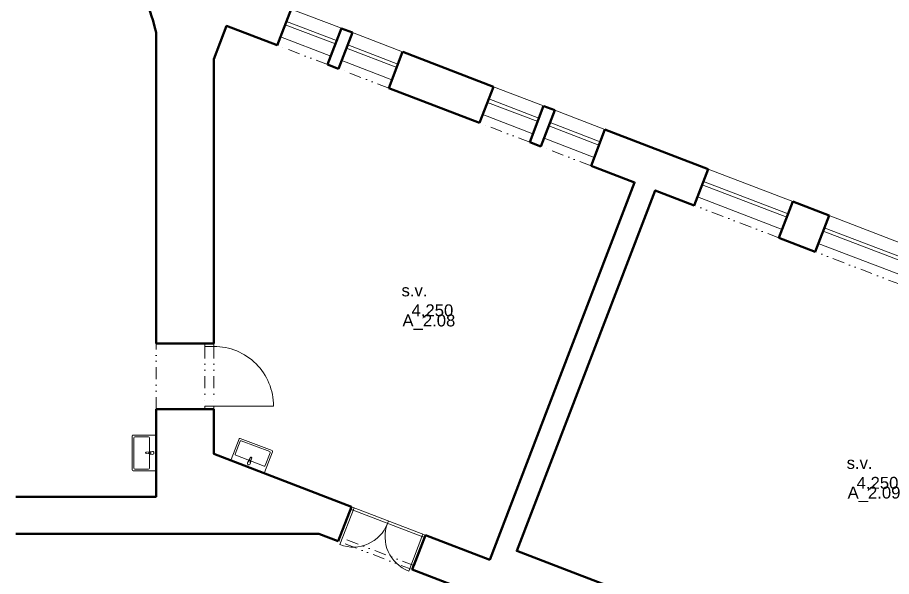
# Model space of a CAD drawing. Header units: millimetres. Extents: x 89194 to 559352, y -753138 to -204019.
# Drawn here: x 331837 to 346479, y -477245 to -467880 of the extents above; entities that cross this region are included whole.
import ezdxf

# ---------------------------------------------------------------- set-up
doc = ezdxf.new("R2010")
doc.units = ezdxf.units.MM
doc.header["$LTSCALE"] = 400
doc.linetypes.add('DIVIDE', pattern=[1.25, 0.5, -0.25, 0, -0.25, 0, -0.25])
for name, color, linetype, lineweight in [('RG_dveře', 3, 'Continuous', 9), ('RG_koty', 7, 'Continuous', 9), ('RG_okna', 3, 'Continuous', 9), ('RG_popisy', 11, 'Continuous', 9), ('RG_zařízováky', 4, 'Continuous', 9), ('RG_zdivo stávající', 30, 'Continuous', 50), ('RG_čerch 2', 6, 'DIVIDE', 9)]:
    doc.layers.add(name, color=color, linetype=linetype, lineweight=lineweight)
doc.styles.add('Arial 100', font='Arial.ttf', dxfattribs={"height": 100})
doc.styles.add('Arial 250', font='Arial Bold.ttf', dxfattribs={"height": 250})

# ---------------------------------------------------------------- blocks, each defined once
blk = doc.blocks.new('1520_2900_900_3')
at = {"layer": 'RG_okna'}
for points in [[(93845, -104449), (95365, -104449)], [(93845, -104669), (95365, -104669)], [(93845, -104729), (95365, -104729)], [(93845, -104949), (95365, -104949)]]:
    blk.add_lwpolyline(points, dxfattribs=at)
at = {"layer": 'RG_zdivo stávající'}
for points in [[(93845, -104299), (93845, -104949)], [(95365, -104299), (95365, -104949)]]:
    blk.add_lwpolyline(points, dxfattribs=at)
at = {"layer": 'RG_čerch 2'}
blk.add_lwpolyline([(93845, -104299), (95365, -104299)], dxfattribs=at)
blk = doc.blocks.new('*U83')
blk.add_line((-350, -143), (-350, 857))
for points in [[(-400, -293), (-350, -293), (-350, -143), (-400, -143)], [(700, -293), (650, -293), (650, -143), (700, -143)]]:
    blk.add_lwpolyline(points)
blk.add_arc((-350, -143), 1000, 0, 90)
at = {"layer": 'RG_zdivo stávající'}
for p, q in [((-400, -293), (-400, -143)), ((700, -293), (700, -143))]:
    blk.add_line(p, q, dxfattribs=at)
at = {"layer": 'RG_čerch 2'}
for p, q in [((650, -143), (-350, -143)), ((650, -293), (-350, -293))]:
    blk.add_line(p, q, dxfattribs=at)
blk = doc.blocks.new('umyv_16')
at = {"layer": 'RG_zařízováky', "linetype": 'Continuous', "lineweight": 20}
for p, q in [((303632, -112272), (303632, -112842)), ((304017, -112257), (303647, -112257)), ((303742, -112302), (303742, -112812)), ((303987, -112287), (303757, -112287)), ((304002, -112812), (304002, -112302)), ((304032, -112842), (304032, -112272)), ((303692, -112532), (303734, -112536)), ((303734, -112578), (303692, -112582)), ((303732, -112544), (303717, -112544)), ((303717, -112544), (303717, -112571)), ((303717, -112571), (303732, -112571)), ((303743, -112540), (303796, -112546)), ((303796, -112568), (303743, -112575)), ((303647, -112857), (304017, -112857)), ((303757, -112827), (303987, -112827))]:
    blk.add_line(p, q, dxfattribs=at)
at = {"layer": 'RG_zařízováky', "linetype": 'Continuous', "lineweight": 20, "extrusion": (0, 0, -1)}
for centre, major_axis, start_param, end_param in [((303647, -112272), (10.6, 10.6), 3.926991, 5.497787), ((303757, -112302), (10.6, 10.6), 3.926991, 5.497787), ((303987, -112302), (-10.6, 10.6), 0.785398, 2.356194), ((304017, -112272), (-10.6, 10.6), 0.785398, 2.356194), ((303692, -112557), (17.7, 17.7), 2.356194, 5.497787), ((303732, -112557), (-9.62, 9.62), 0.785398, 3.926991), ((303732, -112557), (-14.9, 14.9), 0.875625, 1.35736), ((303732, -112557), (-14.9, 14.9), 3.355029, 3.836764), ((303732, -112557), (-14.9, 14.9), 1.35736, 3.355029), ((303795, -112557), (-7.91, 7.91), 0.909996, 3.802393), ((303647, -112842), (-10.6, 10.6), 3.926991, 5.497787), ((303757, -112812), (-10.6, 10.6), 3.926991, 5.497787), ((303987, -112812), (10.6, 10.6), 0.785398, 2.356194), ((304017, -112842), (10.6, 10.6), 0.785398, 2.356194)]:
    blk.add_ellipse(centre, major_axis=major_axis, ratio=1, start_param=start_param, end_param=end_param, dxfattribs=at)
blk = doc.blocks.new('okno_900')
at = {"layer": 'RG_okna'}
for points in [[(167583, -103105), (168423, -103427)], [(167483, -103366), (168323, -103689)], [(167504, -103310), (168344, -103633)], [(167404, -103572), (168244, -103894)]]:
    blk.add_lwpolyline(points, dxfattribs=at)
at = {"layer": 'RG_zdivo stávající'}
for points in [[(167637, -102965), (167404, -103572)], [(168477, -103287), (168244, -103894)]]:
    blk.add_lwpolyline(points, dxfattribs=at)
at = {"layer": 'RG_čerch 2'}
blk.add_lwpolyline([(167637, -102965), (168477, -103287)], dxfattribs=at)

msp = doc.modelspace()

# ---------------------------------------------------------------- linework, layer by layer
at = {"layer": 'RG_dveře', "ltscale": 0.1}
for points in [[(338655.2, -476594.2), (337416.5, -476118.8)], [(338671.8, -476551), (337433.1, -476075.5)]]:
    msp.add_lwpolyline(points, dxfattribs=at)
at = {"layer": 'RG_okna'}
for points in [[(337476.3, -476092.1), (337238.6, -476711.5)], [(338052.4, -476313.3), (338035.9, -476356.5)], [(338628.6, -476534.4), (338390.8, -477153.8)]]:
    msp.add_lwpolyline(points, dxfattribs=at)
for centre, start, end in [((337459.7, -476135.3), 249, 339), ((338612, -476577.7), 159, 249)]:
    msp.add_arc(centre, 617.1, start, end, dxfattribs=at)
at = {"layer": 'RG_zdivo stávající'}
msp.add_lwpolyline([(334158.5, -473340.4), (334158.5, -468129.2, 0.1267224), (333439.4, -466720)], format="xyb", dxfattribs=at)
for points in [[(335127.2, -473340.4), (335127.2, -468577.1), (335340.7, -468020.7), (336190.3, -468346.8)], [(337450.2, -468134.2), (337263.4, -468062.5)], [(339812.1, -469040.9), (338290.4, -468456.7)], [(337030.5, -468669.3), (337217.2, -468741)], [(338057.4, -469063.6), (339579.2, -469647.7)], [(340839.1, -469435.1), (340652.3, -469363.4)], [(343406.4, -470420.6), (341679.3, -469757.6)], [(340419.4, -469970.2), (340606.1, -470041.9)], [(341446.3, -470364.4), (342174.5, -470644), (340716, -474443.6)], [(343173.5, -471027.4), (342520, -470776.6), (341061.4, -474576.2)], [(345432.3, -471198.2), (344825.4, -470965.3)], [(345199.3, -471805.1), (344592.5, -471572.1)], [(335127.2, -473340.4), (334158.5, -473340.4)], [(331811, -475909.2), (334158.5, -475909.2), (334158.5, -474440.4)], [(335127.2, -474440.4), (334158.5, -474440.4)], [(337433.1, -476075.5), (335127.2, -475190.4), (335127.2, -474440.4)], [(340716, -474443.6), (339748.4, -476964.3)], [(341061.4, -474576.2), (340201.3, -476816.8), (342423.2, -477669.7)], [(337210.9, -476654.4), (337433.1, -476075.5)], [(337210.9, -476654.4), (336884.8, -476529.2), (331811, -476529.2)], [(338671.8, -476551), (338449.6, -477129.8)], [(338475.9, -477061.3), (338671.8, -476551)], [(339748.4, -476964.3), (338671.8, -476551)], [(342093.5, -478528.6), (338449.6, -477129.8)]]:
    msp.add_lwpolyline(points, dxfattribs=at)
at = {"layer": 'RG_čerch 2'}
for points in [[(334158.5, -474440.4), (334158.5, -473340.4)], [(338475.9, -477061.3), (337237.2, -476585.8)], [(338449.6, -477129.8), (337210.9, -476654.4)]]:
    msp.add_lwpolyline(points, dxfattribs=at)

# ---------------------------------------------------------------- block references
at = {"layer": 'RG_dveře', "ltscale": 0.1, "xscale": -1, "rotation": 270.0000000000002}
msp.add_blockref('*U83', (335269.8, -474040.4), dxfattribs=at)
at = {"layer": 'RG_okna'}
for name, p, rotation in [('okno_900', (504667.1, -571634), 180), ('okno_900', (505694, -572028.2), 180), ('okno_900', (508056, -572934.9), 180), ('okno_900', (509082.9, -573329.1), 180), ('1520_2900_900_3', (394826.9, -602574.6), 159.0000000000572), ('1520_2900_900_3', (396852.7, -603352.3), 159.0000000000572)]:
    msp.add_blockref(name, p, dxfattribs=dict(at, rotation=rotation))
at = {"layer": 'RG_zařízováky'}
for p, rotation in [((637790.3, -587732.2), 180), ((121798.7, -718534.9), 68.99999999950599)]:
    msp.add_blockref('umyv_16', p, dxfattribs=dict(at, rotation=rotation))

# ---------------------------------------------------------------- texts
at = {"layer": 'RG_koty', "char_height": 200, "width": 12.645, "attachment_point": 5, "style": 'Arial 100'}
for insert in [(338388.2, -472637.6), (345844.8, -475527.8)]:
    msp.add_mtext('\\pxi-3,l4,qc,t4;s.v.^I4,250', dxfattribs=dict(at, insert=insert))
at = {"layer": 'RG_popisy', "char_height": 200, "attachment_point": 1, "style": 'Arial 250'}
for s, insert in [('\\pxi-1.25,qc;{\\fArial|b0|i0|c238|p34;A_2.08}', (338536.3, -472855.9)), ('\\pxi-1.25,qc;{\\fArial|b0|i0|c238|p34;A_2.09}', (345993.6, -475739.2))]:
    msp.add_mtext(s, dxfattribs=dict(at, insert=insert))

doc.saveas('drawing.dxf')
